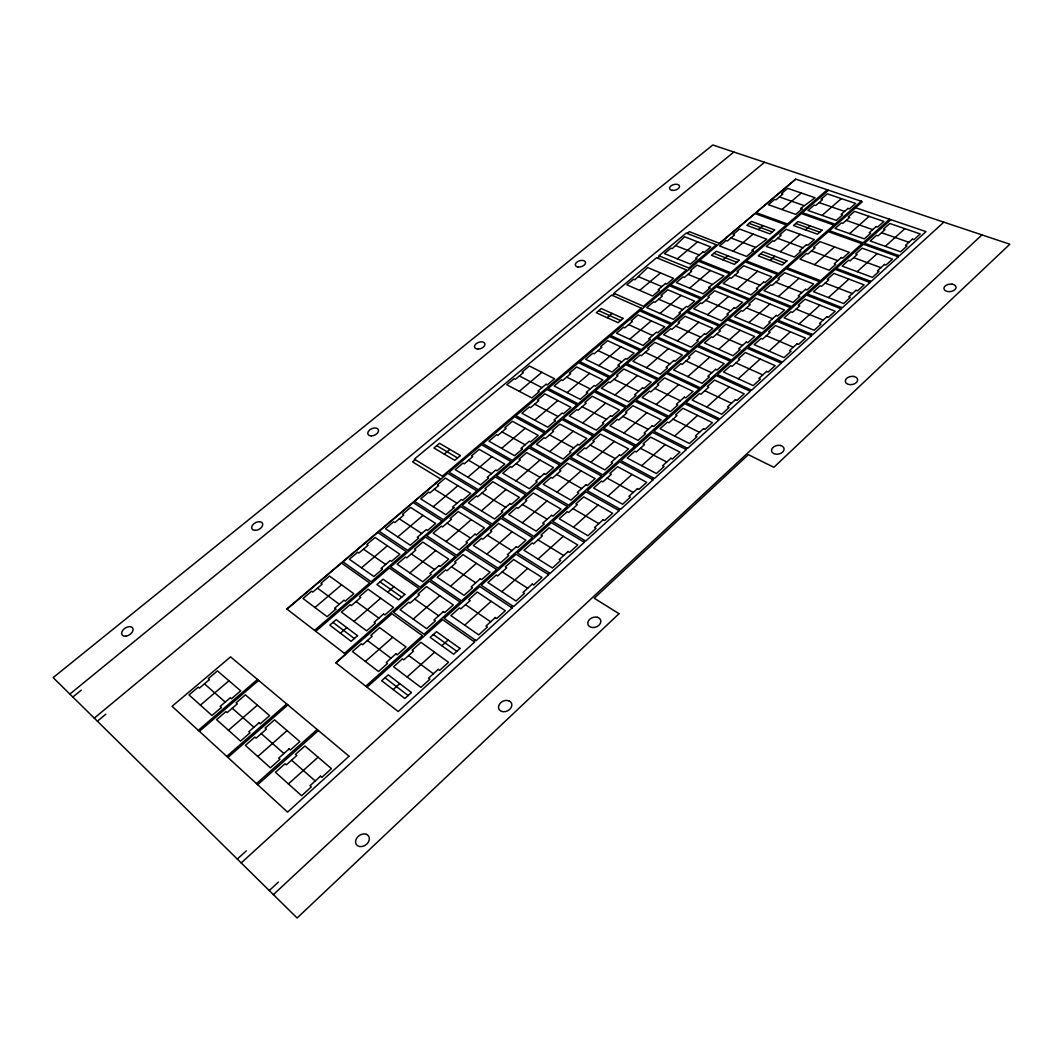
<?xml version="1.0" encoding="UTF-8"?>
<svg xmlns="http://www.w3.org/2000/svg" width="1063" height="1063" viewBox="0 0 1063 1063"><rect width="100%" height="100%" fill="white"/><g stroke="black" fill="none" stroke-linecap="round" stroke-linejoin="round"><path stroke-width="1.5" d="M273.39 894.621L981.973 234.896M269.284 890.568L278.426 882.077M237.288 859.05L246.324 850.852M241.208 862.917L943.838 222.167M473.925 641.534L475.4 640.178M511.396 607.465L512.844 606.149M547.95 574.246L549.372 572.957M583.614 541.824L584.995 540.575M618.414 510.2L619.756 508.978M652.39 479.32L653.705 478.137M685.555 449.171L686.844 448.015M717.963 419.726L719.213 418.596M749.614 390.958L750.837 389.855M780.548 362.842L781.743 361.765M810.777 335.363L811.946 334.3M840.341 308.496L841.484 307.459M869.255 282.213L870.371 281.203M897.544 256.515L898.634 255.519M288.405 783.909L318.063 757.188M393.177 689.542L399.754 683.629M407.116 676.998L434.621 652.217M441.823 645.733L448.187 640.006M464.677 625.15L491.159 601.299M501.842 591.679L527.673 568.413M538.091 559.032L563.297 536.323M573.462 527.182L598.07 505.018M607.996 496.076L632.02 474.443M641.707 465.714L665.172 444.573M674.633 436.056L697.567 415.407M706.802 407.076L729.205 386.905M738.254 378.76L760.151 359.042M768.974 351.082L790.394 331.802M799.031 324.029L819.958 305.174M828.409 297.56L848.899 279.117M857.163 271.676L877.201 253.619M885.28 246.337L904.892 228.678M256.489 783.63L317.186 729.51M365.765 686.206L422.436 635.674L391.968 613.763L335.895 662.874M889.572 219.177L863.09 242.789L829.419 230.724L855.781 207.644M257.671 784.72L318.395 730.533M367.001 687.176L442.66 619.663L474.63 642.025L398.187 711.532L335.802 662.794L345.568 654.25L286.784 608.979L440.6 478.975L412.55 461.887L415.181 459.694M890.967 219.656L864.485 243.281L899.404 255.798L925.993 231.614L855.556 207.71L862.345 201.757L861.096 201.332M257.778 756.497L287.076 730.613M365.366 661.438L392.752 637.242M413.255 619.118L439.803 595.665M450.499 586.218L476.41 563.337M486.841 554.102L512.127 531.766M522.332 522.757L547.02 500.952M556.972 492.156L581.089 470.843M590.815 462.259L614.374 441.437M623.875 433.04L646.902 412.696M656.19 404.498L678.686 384.62M687.774 376.594L709.778 357.155M718.654 349.302L740.18 330.287M748.857 322.621L769.918 304.018M778.408 296.511L799.004 278.307M814.471 264.647L834.535 246.935M849.589 233.634L869.109 216.374M226.751 756.391L286.691 703.945M344.465 653.4L418.809 588.344L389.31 568.001L315.738 631.276M227.894 757.441L287.86 704.928M228.465 730.254L257.405 705.154M340.399 633.176L346.79 627.622M353.939 621.417L380.687 598.217M387.689 592.144L393.895 586.763M409.853 572.917L435.657 550.541M446.061 541.519L471.254 519.661M481.419 510.851L506.028 489.498M515.954 480.888L540.004 460.027M549.704 451.616L573.209 431.233M582.683 423.008L605.671 403.076M614.932 395.024L637.401 375.545M646.477 367.678L668.454 348.611M677.317 340.917L698.816 322.262M707.506 314.741L728.54 296.484M737.031 289.123L757.627 271.264M770.117 260.422L774.874 256.303M780.202 251.679L800.16 234.365M805.395 229.834L810.019 225.808M822.031 215.39L841.378 198.622M198.303 730.334L257.498 679.456M314.582 630.386L369.685 583.042L341.529 563.071L287.023 609.152M199.392 731.331L258.615 680.4M200.389 705.128L228.97 680.772M314.94 607.505L341.555 584.823M361.513 567.815L387.357 545.784M397.775 536.908L423.021 515.396M433.199 506.719L457.874 485.698M467.813 477.207L491.93 456.665M501.656 448.373L525.228 428.283M534.742 420.177L557.783 400.538M567.084 392.606L589.633 373.392M598.735 365.632L620.792 346.844M629.695 339.243L651.287 320.853M660.003 313.426L681.131 295.421M689.661 288.139L710.35 270.507M722.893 259.81L727.677 255.745M733.032 251.174L753.082 234.086M758.344 229.608L762.995 225.635M781.943 209.504L801.276 193.014M444.268 454.127L449.888 449.41M519.236 391.304L541.864 372.329M607.093 317.678L612.142 313.452M639.674 290.372L660.495 272.925M677.317 258.827L697.594 241.833M97.397 721.219L105.835 714.203M612.58 295.501L614.773 293.68M657.519 258.11L659.817 256.196M687.19 233.448L689.316 231.668L719.425 243.307L795.616 179.235M94.275 718.136L764.536 162.28M69.852 694.073L733.882 152.036M72.855 697.022L81.173 690.219M827.147 189.878L828.449 190.317M819.068 202.595L844.58 211.404M779.418 196.947L804.027 205.558M846.281 220.386L872.67 229.621M881.533 232.717L908.905 242.298M795.788 223.509L819.786 232.172M853.669 257.631L880.948 267.663M749.189 223.376L772.309 231.92M777.624 238.298L802.977 247.732M811.494 250.908L837.764 260.674M730.972 237.979L755.381 247.294M760.643 253.805L784.507 262.973M825.194 283.09L852.38 293.587M713.871 253.286L736.858 262.322M775.777 282.24L801.914 292.591M675.842 245.673L699.308 255M734.865 275.144L760.045 285.229M796.094 309.107L823.174 320.096M688.013 274.347L712.237 284.299M746.518 307.911L772.522 318.727M705.633 300.337L730.666 310.888M638.557 276.712L661.837 286.585M766.357 335.709L793.29 347.189M658.648 299.221L682.725 309.625M716.608 334.141L742.492 345.462M675.749 326.089L700.65 337.104M735.928 362.895L762.742 374.92M598.788 310.648L620.579 320.534M628.658 324.627L652.576 335.483M686.047 360.955L711.772 372.794M645.228 352.385L669.956 363.905M704.822 390.719L731.477 403.276M598.004 350.564L621.762 361.912M654.795 388.38L680.36 400.738M614.015 379.278L638.584 391.304M672.999 419.167L699.494 432.309M566.699 377.086L590.271 388.925M622.825 416.417L648.217 429.332M582.112 406.757L606.508 419.327M519.369 375.983L541.984 387.663M640.431 448.28L666.74 462.02M534.702 404.179L558.075 416.55M590.138 445.105L615.331 458.605M549.491 434.873L573.688 447.988M607.093 478.084L633.216 492.448M501.988 431.884L525.162 444.786M556.68 474.457L581.674 488.555M516.126 463.614L540.097 477.314M572.957 508.606L598.868 523.607M468.531 460.213L491.478 473.673M436.734 445.663L457.568 457.94M522.425 504.5L547.206 519.222M481.991 493.033L505.736 507.33M537.998 539.858L563.682 555.537M434.315 489.193L457.024 503.237M487.372 535.26L511.901 550.634M447.045 523.142L470.55 538.064M502.188 571.881L527.633 588.251M399.303 518.837L421.759 533.48M451.469 566.765L475.732 582.816M411.275 553.956L434.515 569.529M465.501 604.688L490.668 621.789M363.48 549.172L385.67 564.453M414.69 599.027L438.674 615.796M380.023 581.873L401.734 597.14M433.332 634.531L456.864 651.327M356.065 601.525L378.866 618.135M317.492 588.118L339.296 604.236M408.67 655.486L433.385 673.756M367.413 640.511L391.011 658.196M332.998 622.4L354.338 638.518M384.979 677.782L408.139 695.521M204.428 683.854L225.223 702.085M232.226 708.224L253.937 727.238M261.246 733.643L283.914 753.508M291.554 760.191L315.246 780.946M619.011 613.696L297.122 918.007L53.15 677.623L712.781 144.993L1009.85 244.211L773.864 467.308L748.325 454.672L594.257 598.243L619.011 613.696M349.036 756.231L287.581 812.105L172.073 706.31L230.565 656.881L349.036 756.231M512.114 607.943L476.118 640.67L444.135 618.347L479.785 586.537L512.114 607.943M548.681 574.698L513.562 606.628L481.22 585.261L516.02 554.208L548.681 574.698M584.344 542.263L550.089 573.409L517.415 552.959L551.378 522.651L584.344 542.263M619.158 510.612L585.726 541.014L552.747 521.441L585.912 491.85L619.158 510.612M653.134 479.719L620.5 509.39L587.241 490.654L619.623 461.767L653.134 479.719M686.313 449.556L654.436 478.523L620.925 460.598L652.562 432.375L686.313 449.556M718.708 420.098L687.588 448.387L653.838 431.246L684.745 403.661L718.708 420.098M750.372 391.304L719.957 418.955L685.994 402.545L716.21 375.584L750.372 391.304M781.305 363.174L751.594 390.201L717.419 374.508L746.957 348.146L781.305 363.174M811.547 335.682L782.501 362.098L748.153 347.083L777.04 321.318L811.547 335.682M841.112 308.802L812.717 334.619L778.196 320.282L806.445 295.062L841.112 308.802M870.026 282.506L842.255 307.765L807.588 294.052L835.239 269.391L870.026 282.506M898.315 256.781L871.142 281.496L836.342 268.394L863.395 244.251L898.315 256.781M411.434 692.531L404.83 698.511L381.697 680.719L388.247 674.859L411.434 692.531M460.053 648.43L453.662 654.223L430.156 637.375L436.494 631.701L460.053 648.43M320.508 776.189L309.984 785.73L311.313 786.912L301.613 795.735L275.437 772.309L285.043 763.726L286.332 764.868L296.763 755.541L295.461 754.411L304.948 745.947L331.43 768.655L321.85 777.359L320.508 776.189M438.248 669.345L428.509 678.194L429.904 679.23L420.908 687.389L393.562 666.78L402.478 658.821L403.82 659.817L413.494 651.181L412.138 650.184L420.948 642.318L448.533 662.302L439.657 670.368L438.248 669.345M495.345 617.537L485.964 626.054L487.386 627.024L478.735 634.89L450.885 615.583L459.455 607.916L460.837 608.847L470.152 600.529L468.77 599.598L477.247 592.025L505.324 610.733L496.766 618.507L495.345 617.537M532.204 584.105L523.049 592.41L524.484 593.34L516.033 601.007L487.877 582.524L496.262 575.043L497.643 575.947L506.732 567.815L505.337 566.924L513.615 559.537L541.984 577.448L533.639 585.022L532.204 584.105M568.147 551.484L559.218 559.59L560.666 560.48L552.428 567.961L523.993 550.275L532.164 542.967L533.56 543.831L542.436 535.898L541.027 535.048L549.106 527.833L577.741 544.974L569.595 552.361L568.147 551.484M603.226 519.661L594.509 527.567L595.971 528.417L587.932 535.712L559.231 518.784L567.204 511.662L568.625 512.486L577.275 504.739L575.867 503.928L583.746 496.873L612.633 513.283L604.688 520.498L603.226 519.661M637.468 488.595L628.951 496.315L630.425 497.125L622.586 504.247L593.632 488.05L601.432 481.087L602.854 481.871L611.318 474.311L609.883 473.54L617.59 466.657L646.689 482.35L638.943 489.392L637.468 488.595M670.899 458.259L662.581 465.793L664.069 466.577L656.416 473.527L627.236 458.033L634.85 451.23L636.285 451.988L644.55 444.6L643.115 443.856L650.636 437.132L679.948 452.147L672.374 459.03L670.899 458.259M703.547 428.628L695.428 435.989L696.929 436.734L689.449 443.537L660.07 428.708L667.511 422.064L668.959 422.782L677.025 415.567L675.576 414.849L682.924 408.285L712.436 422.649L705.035 429.372L703.547 428.628M735.437 399.688L727.517 406.877L729.019 407.594L721.711 414.238L692.146 400.047L699.414 393.549L700.876 394.24L708.755 387.198L707.307 386.507L714.495 380.089L744.18 393.828L736.951 400.392L735.437 399.688M766.609 371.412L758.862 378.441L760.377 379.119L753.229 385.603L723.504 372.037L730.6 365.685L732.075 366.35L739.782 359.453L738.32 358.802L745.349 352.531L775.193 365.672L768.124 372.077L766.609 371.412M797.077 343.761L789.503 350.631L791.018 351.282L784.042 357.62L754.159 344.651L761.108 338.446L762.57 339.084L770.117 332.334L768.642 331.709L775.512 325.57L805.502 338.14L798.592 344.412L797.077 343.761M826.868 316.734L819.467 323.458L820.981 324.082L814.165 330.274L784.135 317.877L790.925 311.804L792.4 312.402L799.775 305.812L798.3 305.214L805.023 299.208L835.146 311.22L828.396 317.359L826.868 316.734M855.994 290.305L848.752 296.869L850.28 297.467L843.61 303.526L813.447 291.674L820.105 285.748L821.579 286.319L828.795 279.875L827.306 279.303L833.897 273.417L864.126 284.897L857.522 290.89L855.994 290.305M884.496 264.448L877.4 270.879L878.942 271.45L872.417 277.377L842.135 266.056L848.646 260.236L850.134 260.794L857.203 254.482L855.702 253.937L862.146 248.184L892.495 259.146L886.024 265.006L884.496 264.448M912.373 239.148L905.437 245.447L906.978 245.991L900.587 251.785L870.212 240.969L876.576 235.282L878.078 235.813L884.987 229.635L883.486 229.116L889.797 223.482L920.239 233.953L913.914 239.693L912.373 239.148M460.106 602.083L424.017 634.252L393.549 612.394L429.279 581.102L460.106 602.083M496.673 569.476L461.462 600.874L430.608 579.933L465.501 549.385L496.673 569.476M532.457 537.586L498.082 568.213L466.896 548.163L500.952 518.332L532.457 537.586M567.376 506.44L533.839 536.35L502.321 517.136L535.579 488.01L567.376 506.44M601.485 476.025L568.732 505.231L536.921 486.841L569.423 458.392L601.485 476.025M634.81 446.327L602.801 474.855L570.725 457.249L602.482 429.439L634.81 446.327M667.351 417.307L636.086 445.171L603.757 428.323L634.797 401.136L667.351 417.307M699.162 388.938L668.614 416.178L636.046 400.047L666.395 373.472L699.162 388.938M730.254 361.221L700.397 387.849L667.604 372.409L697.288 346.418L730.254 361.221M760.67 334.101L731.464 360.144L698.484 345.369L727.517 319.95L760.67 334.101M790.407 307.592L761.839 333.064L728.687 318.927L757.082 294.066L790.407 307.592M819.493 281.655L791.55 306.569L758.225 293.056L786.022 268.713L819.493 281.655M862 243.759L820.623 280.659L787.138 267.743L828.329 231.668L862 243.759M289.096 748.884L278.719 758.132L279.994 759.261L270.401 767.805L245.367 745.389L254.854 737.071L256.09 738.16L266.388 729.138L265.152 728.062L274.52 719.837L299.859 741.575L290.385 750L289.096 748.884M395.861 653.891L386.161 662.528L387.49 663.538L378.534 671.51L352.438 651.539L361.3 643.766L362.589 644.736L372.209 636.299L370.921 635.329L379.69 627.648L406.039 647.008L397.19 654.888L395.861 653.891M443.377 611.61L433.97 619.981L435.325 620.938L426.648 628.658L400.1 609.75L408.71 602.203L410.012 603.133L419.354 594.948L418.038 594.031L426.529 586.577L453.303 604.927L444.733 612.554L443.377 611.61M480.317 578.737L471.148 586.909L472.517 587.812L464.053 595.36L437.185 577.236L445.583 569.874L446.912 570.765L456.014 562.765L454.685 561.902L462.99 554.62L490.056 572.186L481.698 579.641L480.317 578.737M516.379 546.661L507.423 554.634L508.805 555.497L500.54 562.859L473.38 545.505L481.579 538.33L482.921 539.167L491.81 531.367L490.468 530.53L498.574 523.434L525.919 540.256L517.761 547.525L516.379 546.661M551.564 515.342L542.821 523.116L544.216 523.953L536.164 531.141L508.725 514.532L516.724 507.503L518.08 508.313L526.77 500.7L525.414 499.902L533.32 492.966L560.945 509.071L552.973 516.166L551.564 515.342M585.939 484.768L577.395 492.355L578.804 493.166L570.937 500.168L543.246 484.263L551.059 477.407L552.428 478.191L560.905 470.75L559.537 469.979L567.27 463.202L595.134 478.616L587.347 485.552L585.939 484.768M619.503 454.898L611.159 462.312L612.58 463.083L604.887 469.939L576.97 454.698L584.597 448.001L585.979 448.745L594.27 441.477L592.888 440.746L600.449 434.116L628.525 448.878L620.925 455.655L619.503 454.898M652.297 425.718L644.138 432.973L645.573 433.704L638.066 440.388L609.923 425.811L617.377 419.274L618.772 419.978L626.878 412.869L625.482 412.165L632.87 405.694L661.159 419.832L653.732 426.449L652.297 425.718M684.333 397.203L676.374 404.285L677.809 404.99L670.474 411.527L642.132 397.575L649.427 391.184L650.822 391.862L658.741 384.912L657.346 384.235L664.561 377.91L693.049 391.423L685.781 397.894L684.333 397.203M715.665 369.326L707.878 376.262L709.327 376.927L702.151 383.318L673.623 369.964L680.758 363.719L682.167 364.37L689.914 357.567L688.505 356.929L695.561 350.737L724.222 363.666L717.113 369.99L715.665 369.326M746.292 342.073L738.679 348.85L740.14 349.488L733.111 355.746L704.424 342.964L711.399 336.851L712.821 337.476L720.395 330.819L718.973 330.208L725.883 324.149L754.69 336.533L747.754 342.711L746.292 342.073M776.242 315.419L768.801 322.049L770.263 322.66L763.407 328.773L734.546 316.561L741.376 310.569L742.798 311.167L750.212 304.656L748.79 304.071L755.554 298.145L784.507 309.984L777.717 316.03L776.242 315.419M805.541 289.349L798.26 295.833L799.735 296.418L793.025 302.397L764.018 290.717L770.702 284.857L772.137 285.429L779.392 279.064L777.957 278.493L784.574 272.699L813.66 284.007L807.016 289.933L805.541 289.349M841.311 257.525L834.216 263.837L835.704 264.395L829.167 270.215L800.014 259.173L806.511 253.472L807.96 254.004L815.015 247.812L813.58 247.28L820.025 241.633L849.257 252.316L842.786 258.083L841.311 257.525M876.125 226.552L869.215 232.691L870.703 233.222L864.339 238.883L835.053 228.452L841.391 222.898L842.826 223.403L849.709 217.37L848.261 216.865L854.532 211.364L883.911 221.463L877.613 227.07L876.125 226.552M259.053 722.76L248.795 731.729L250.018 732.806L240.557 741.084L216.586 719.638L225.954 711.559L227.137 712.609L237.301 703.852L236.119 702.816L245.38 694.843L269.643 715.651L260.289 723.837L259.053 722.76M383.597 614.002L374.11 622.28L375.398 623.224L366.655 630.864L341.449 612.129L350.112 604.674L351.361 605.591L360.756 597.486L359.507 596.582L368.077 589.208L393.523 607.385L384.886 614.932L383.597 614.002M439.072 565.543L429.93 573.528L431.246 574.419L422.808 581.78L397.11 564.214L405.468 557.012L406.744 557.862L415.806 550.049L414.543 549.199L422.808 542.09L448.719 559.138L440.388 566.42L439.072 565.543M475.002 534.171L466.072 541.971L467.401 542.821L459.163 550.009L433.159 533.174L441.331 526.145L442.607 526.956L451.469 519.329L450.181 518.518L458.259 511.569L484.462 527.899L476.33 535.008L475.002 534.171M510.081 503.53L501.364 511.144L502.706 511.954L494.667 518.983L468.371 502.852L476.357 495.983L477.646 496.766L486.309 489.312L485.007 488.528L492.9 481.738L519.369 497.391L511.423 504.34L510.081 503.53M544.349 473.606L535.832 481.047L537.187 481.818L529.334 488.688L502.786 473.221L510.585 466.511L511.888 467.268L520.352 459.973L519.036 459.229L526.743 452.599L553.478 467.587L545.704 474.377L544.349 473.606M577.834 444.361L569.516 451.629L570.884 452.373L563.204 459.083L536.416 444.281L544.03 437.717L545.359 438.434L553.624 431.312L552.295 430.595L559.829 424.11L586.789 438.461L579.202 445.091L577.834 444.361M610.561 415.779L602.429 422.888L603.811 423.592L596.303 430.156L569.29 415.965L576.731 409.561L578.073 410.252L586.151 403.276L584.823 402.598L592.184 396.247L619.357 409.999L611.943 416.483L610.561 415.779M642.557 387.836L634.611 394.785L635.993 395.463L628.658 401.867L601.432 388.301L608.714 382.029L610.056 382.68L617.962 375.877L616.62 375.212L623.835 369.007L651.194 382.175L643.952 388.513L642.557 387.836M673.849 360.516L666.063 367.306L667.458 367.957L660.296 374.229L632.87 361.234L639.992 355.095L641.348 355.72L649.081 349.063L647.726 348.438L654.781 342.366L682.34 354.962L675.244 361.154L673.849 360.516M704.45 333.795L696.836 340.439L698.245 341.064L691.229 347.189L663.631 334.752L670.594 328.746L671.962 329.344L679.536 322.833L678.167 322.222L685.064 316.282L712.795 328.347L705.845 334.407L704.45 333.795M734.387 307.645L726.946 314.143L728.354 314.741L721.485 320.734L693.727 308.828L700.544 302.955L701.912 303.54L709.327 297.162L707.958 296.577L714.708 290.77L742.585 302.304L735.795 308.23L734.387 307.645M763.686 282.054L756.391 288.418L757.813 288.99L751.103 294.863L723.185 283.476L729.856 277.722L731.238 278.28L738.493 272.022L737.111 271.477L743.728 265.777L771.738 276.818L765.094 282.625L763.686 282.054M806.498 244.663L799.442 250.815L800.877 251.36L794.38 257.033L766.25 246.39L772.721 240.809L774.116 241.341L781.146 235.282L779.75 234.764L786.155 229.249L814.364 239.56L807.933 245.194L806.498 244.663M847.995 208.428L841.152 214.394L842.587 214.899L836.289 220.4L807.986 210.447L814.271 205.053L815.666 205.531L822.47 199.671L821.074 199.18L827.293 193.838L855.662 203.471L849.43 208.919L847.995 208.428M455.23 556.481L420.151 587.175L390.639 566.845L425.386 536.974L455.23 556.481M490.893 525.281L456.638 555.245L426.781 535.779L460.704 506.586L490.893 525.281M525.72 494.8L492.262 524.072L462.073 505.417L495.225 476.902L525.72 494.8M559.736 465.036L527.062 493.631L496.567 475.759L528.962 447.895L559.736 465.036M592.981 435.95L561.051 463.893L530.264 446.766L561.942 419.526L592.981 435.95M625.469 407.528L594.257 434.833L563.217 418.437L594.19 391.795L625.469 407.528M657.226 379.73L626.718 406.425L595.439 390.719L625.722 364.675L657.226 379.73M688.293 352.544L658.462 378.654L626.944 363.626L656.575 338.14L688.293 352.544M718.681 325.969L689.488 351.494L657.771 337.117L686.778 312.177L718.681 325.969M748.405 299.952L719.85 324.933L687.934 311.167L716.316 286.758L748.405 299.952M777.491 274.493L749.548 298.942L717.459 285.774L745.256 261.883L777.491 274.493M833.924 225.117L778.621 273.51L746.372 260.913L801.396 213.597L833.924 225.117M861.216 201.239L835 224.173L802.472 212.666L828.569 190.224L861.216 201.239M357.553 635.714L351.135 641.321L329.809 625.15L336.174 619.663L357.553 635.714M404.844 594.43L398.612 599.864L376.927 584.53L383.105 579.215L404.844 594.43M786.899 260.887L782.129 265.046L758.264 255.851L763.008 251.758L786.899 260.887M822.111 230.153L817.46 234.205L793.463 225.515L798.087 221.529L822.111 230.153M221.33 707.48L211.975 715.505L189.015 694.95L198.263 687.123L199.392 688.12L209.438 679.616L208.295 678.632L217.437 670.886L240.703 690.844L231.468 698.763L230.286 697.74L220.147 706.443L221.33 707.48M335.802 609.192L327.098 616.673L302.995 598.496L311.618 591.201L312.801 592.078L322.155 584.158L320.96 583.281L329.49 576.066L353.846 593.712L345.236 601.1L344 600.196L334.566 608.288L335.802 609.192M382.335 569.25L373.884 576.505L349.355 559.258L357.726 552.175L358.935 553.012L368.024 545.332L366.801 544.495L375.08 537.493L399.834 554.222L391.49 561.384L390.241 560.533L381.086 568.386L382.335 569.25M418.556 538.157L410.305 545.239L385.457 528.71L393.642 521.787L394.865 522.597L403.741 515.077L402.505 514.279L410.597 507.436L435.657 523.474L427.499 530.477L426.223 529.653L417.281 537.333L418.556 538.157M453.928 507.782L445.875 514.705L420.735 498.853L428.734 492.089L429.97 492.873L438.647 485.525L437.398 484.755L445.304 478.071L470.643 493.445L462.671 500.274L461.382 499.49L452.652 506.985L453.928 507.782M488.502 478.111L480.622 484.861L455.216 469.687L463.03 463.069L464.279 463.813L472.769 456.625L471.507 455.894L479.24 449.357L504.832 464.093L497.046 470.776L495.743 470.019L487.213 477.34L488.502 478.111M522.292 449.104L514.585 455.708L488.927 441.158L496.567 434.687L497.829 435.405L506.121 428.376L504.859 427.685L512.406 421.28L538.25 435.405L530.636 441.942L529.321 441.211L520.976 448.373L522.292 449.104M555.311 420.749L547.79 427.206L521.893 413.268L529.361 406.943L530.636 407.621L538.742 400.751L537.466 400.087L544.854 393.828L570.924 407.355L563.47 413.746L562.154 413.042L553.996 420.044L555.311 420.749M587.613 393.031L580.252 399.343L554.129 385.975L561.437 379.797L562.726 380.448L570.658 373.724L569.369 373.086L576.598 366.961L602.867 379.916L595.586 386.175L594.257 385.51L586.284 392.353L587.613 393.031M619.197 365.911L611.996 372.09L585.673 359.294L592.822 353.235L594.124 353.859L601.884 347.282L600.582 346.671L607.664 340.678L634.133 353.089L627.011 359.201L625.669 358.563L617.855 365.26L619.197 365.911M650.104 339.376L643.062 345.422L616.54 333.171L623.543 327.245L624.845 327.842L632.445 321.411L631.13 320.813L638.066 314.954L664.707 326.833L657.745 332.825L656.389 332.214L648.749 338.765L650.104 339.376M680.333 313.426L673.45 319.338L646.756 307.606L653.599 301.799L654.928 302.37L662.369 296.072L661.04 295.514L667.83 289.774L694.631 301.148L687.814 306.994L686.459 306.41L678.978 312.828L680.333 313.426M709.938 288.007L703.188 293.8L676.334 282.572L683.044 276.898L684.373 277.443L691.654 271.278L690.325 270.733L696.969 265.112L723.93 275.995L708.569 287.448L709.938 288.007M753.202 250.855L746.678 256.475L719.598 245.965L726.095 240.464L727.437 240.969L734.493 234.989L733.164 234.485L739.596 229.037L766.768 239.215L751.833 250.337L753.202 250.855M801.994 208.986L795.682 214.394L768.39 204.681L774.661 199.366L776.003 199.844L782.82 194.064L781.478 193.599L787.683 188.337L815.069 197.758L800.598 208.494L801.994 208.986M406.265 551.604L371.133 581.793L342.964 561.862L377.75 532.457L406.265 551.604M441.995 520.897L407.674 550.382L379.146 531.274L413.148 502.547L441.995 520.897M476.902 490.893L443.377 519.701L414.504 501.391L447.736 473.301L476.902 490.893M511.011 461.581L478.257 489.737L449.064 472.171L481.539 444.719L511.011 461.581M544.349 432.92L512.326 460.438L482.854 443.616L514.612 416.776L544.349 432.92M576.957 404.91L545.638 431.817L515.887 415.686L546.953 389.43L576.957 404.91M608.833 377.511L578.219 403.82L548.202 388.38L578.591 362.682L608.833 377.511M640.019 350.71L610.069 376.448L579.813 361.659L609.551 336.519L640.019 350.71M670.527 324.481L641.215 349.674L610.747 335.509L639.86 310.901L670.527 324.481M700.384 298.823L671.71 323.471L641.029 309.904L669.531 285.814L700.384 298.823M729.617 273.709L701.54 297.826L670.673 284.844L698.59 261.259L729.617 273.709M786.341 224.957L730.746 272.726L699.706 260.302L754.996 213.57L786.341 224.957M827.266 189.785L787.431 224.014L756.085 212.653L795.735 179.142L827.266 189.785M739.25 260.276L734.453 264.381L711.479 255.306L716.249 251.267L739.25 260.276M774.635 229.927L769.971 233.926L746.864 225.343L751.501 221.41L774.635 229.927M641.255 308.15L442.341 476.171L414.304 459.163L611.65 295.089L641.255 308.15M686.472 269.949L643.447 306.29L613.843 293.268L656.575 257.724L686.472 269.949M716.303 244.742L688.784 267.996L658.887 255.811L686.233 233.076L716.303 244.742M460.399 455.562L454.751 460.332L433.917 448.001L439.537 443.324L460.399 455.562M623.104 318.408L618.055 322.66L596.277 312.748L601.299 308.549L623.104 318.408M545.983 384.288L537.971 391.038L539.247 391.702L531.859 397.934L506.812 384.766L514.147 378.654L515.382 379.305L523.341 372.675L522.106 372.037L529.361 365.991L554.567 378.773L547.259 384.939L545.983 384.288M665.518 283.476L658.156 289.694L659.459 290.252L652.669 295.992L626.864 284.844L633.614 279.224L634.89 279.768L647.633 267.557L673.557 278.36L666.833 284.034L665.518 283.476M702.882 251.971L695.707 258.03L697.036 258.548L690.419 264.129L664.402 253.605L670.979 248.131L672.268 248.649L684.625 236.77L710.748 246.975L704.211 252.502L702.882 251.971M952.129 284.166L950.601 284.073A6.099 3.734 -7.6 0 0 944.436 289.854L945.273 290.624A6.099 3.734 -7.6 0 0 954.906 289.668A6.099 3.734 -7.6 0 0 952.129 284.166M853.908 376.461L852.353 376.315A6.245 4.106 -9.6 0 0 845.71 382.56L846.493 383.424A6.245 4.106 -9.6 0 0 856.34 382.587A6.245 4.106 -9.6 0 0 853.908 376.461M780.468 445.463L778.9 445.291A6.365 4.372 -11.7 0 0 771.871 451.881L772.628 452.838A6.365 4.372 -11.7 0 0 782.62 452.094A6.365 4.372 -11.7 0 0 780.468 445.463M597.565 617.324L595.984 617.045A6.737 5.036 -20 0 0 587.972 624.566L588.623 625.722A6.737 5.036 -20 0 0 598.947 625.257A6.737 5.036 -20 0 0 597.565 617.324M508.765 700.756L507.184 700.424A6.963 5.342 -25.7 0 0 498.653 708.423L499.251 709.685A6.963 5.342 -25.7 0 0 509.722 709.38A6.963 5.342 -25.7 0 0 508.765 700.756M366.549 834.375L364.968 833.95A7.468 5.74 -35.6 0 0 355.613 842.746L356.118 844.181A7.468 5.74 -35.6 0 0 366.788 844.128A7.468 5.74 -35.6 0 0 366.549 834.375M126.072 636.139A6.351 3.986 -32.7 0 0 132.862 628.286A6.351 3.986 -32.7 0 0 123.135 629.841A6.351 3.986 -32.7 0 0 126.072 636.139M254.934 530.384A5.966 3.774 -28.1 0 0 262.734 524.032A5.966 3.774 -28.1 0 0 253.951 523.687A5.966 3.774 -28.1 0 0 254.934 530.384M672.215 190.357A5.142 2.883 -14.9 0 0 679.576 186.317A5.142 2.883 -14.9 0 0 671.856 185.321A5.142 2.883 -14.9 0 0 672.215 190.357M577.847 266.986A5.288 3.096 -17.2 0 0 585.554 262.72A5.288 3.096 -17.2 0 0 577.873 261.458A5.288 3.096 -17.2 0 0 577.847 266.986M478.111 349.089A5.461 3.322 -20.2 0 0 484.861 343.588A5.461 3.322 -20.2 0 0 476.211 343.668A5.461 3.322 -20.2 0 0 478.111 349.089M371.239 435.91A5.687 3.548 -23.8 0 0 378.481 430.01A5.687 3.548 -23.8 0 0 369.751 429.89A5.687 3.548 -23.8 0 0 371.239 435.91"/></g></svg>
